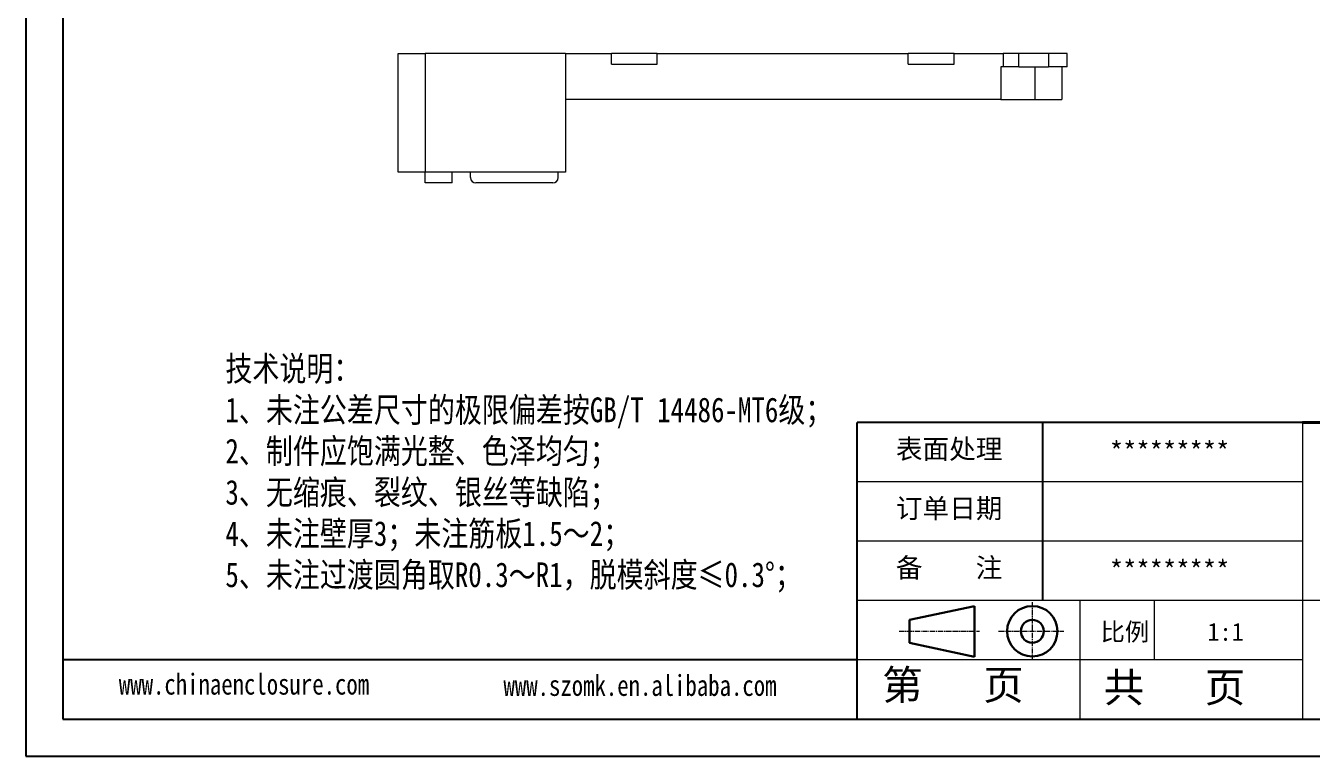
# Model space of a CAD drawing. Header units: inches. Extents: x 1800 to 3196, y 326 to 616.
# Drawn here: x 1800.4 to 2038.9, y 326.9 to 462.4 of the extents above; entities that cross this region are included whole.
import ezdxf

# ---------------------------------------------------------------- set-up
doc = ezdxf.new("R2010")
doc.units = ezdxf.units.IN
doc.header["$LTSCALE"] = 0.05
doc.linetypes.add('CENTER2', pattern=[28.575, 19.05, -3.175, 3.175, -3.175])
doc.layers.add('文字', color=81, linetype='Continuous')
for name, color, linetype, lineweight in [('粗实线', 7, 'Continuous', 30), ('细实线', 3, 'Continuous', 9), ('细点划线', 2, 'CENTER2', 9)]:
    doc.layers.add(name, color=color, linetype=linetype, lineweight=lineweight)
doc.styles.get("Standard").update_dxf_attribs({"font": 'txt', "bigfont": 'gbcbig.shx'})
doc.styles.add('宋体', font='', dxfattribs={"width": 0.8, "height": 3.5})
doc.styles.get('宋体').set_extended_font_data('SimSun')

msp = doc.modelspace()

# ---------------------------------------------------------------- linework, layer by layer
for p, q in [((1800.421, 615.855), (1800.421, 326.907)), ((1807.301, 608.975), (1807.301, 333.787)), ((2037.083, 388.825), (1954.526, 388.825)), ((1954.526, 333.787), (1954.526, 388.825)), ((1988.925, 355.802), (1988.925, 388.825)), ((1954.526, 344.795), (1807.301, 344.795)), ((1807.301, 333.787), (2202.196, 333.787)), ((1800.421, 326.907), (2209.076, 326.907))]:
    msp.add_line(p, q)
at = {"color": 7, "linetype": 'Continuous', "lineweight": 15}
for p, q in [((1869.481, 435.232), (1869.481, 457.232)), ((1869.481, 457.232), (1874.481, 457.232)), ((1874.481, 457.232), (1874.481, 435.232)), ((1900.481, 457.232), (1874.481, 457.232)), ((1900.481, 457.232), (1900.481, 435.232)), ((1900.481, 457.232), (1908.981, 457.232)), ((1908.981, 455.232), (1908.981, 457.232)), ((1917.481, 457.232), (1908.981, 457.232)), ((1917.481, 455.232), (1917.481, 457.232)), ((1917.481, 457.232), (1963.981, 457.232)), ((1963.981, 455.232), (1963.981, 457.232)), ((1972.481, 457.232), (1963.981, 457.232)), ((1972.481, 455.232), (1972.481, 457.232)), ((1972.481, 457.232), (1981.581, 457.232)), ((1981.581, 457.232), (1981.581, 454.732)), ((1984.481, 457.232), (1981.581, 457.232)), ((1984.481, 454.732), (1984.481, 457.232)), ((1989.981, 457.232), (1984.481, 457.232)), ((1989.981, 457.232), (1989.981, 454.732)), ((1993.481, 457.232), (1989.981, 457.232)), ((1993.481, 454.732), (1993.481, 457.232)), ((1908.981, 455.232), (1917.481, 455.232)), ((1963.981, 455.232), (1972.481, 455.232)), ((1981.181, 454.732), (1981.181, 448.732)), ((1981.581, 454.732), (1981.181, 454.732)), ((1984.481, 454.732), (1981.581, 454.732)), ((1984.481, 454.732), (1989.981, 454.732)), ((1987.481, 454.732), (1987.481, 448.732)), ((1993.481, 454.732), (1989.981, 454.732)), ((1992.481, 454.732), (1992.481, 448.732)), ((1981.181, 448.732), (1900.481, 448.732)), ((1981.181, 448.732), (1987.481, 448.732)), ((1987.481, 448.732), (1992.481, 448.732)), ((1874.481, 435.232), (1869.481, 435.232)), ((1900.481, 435.232), (1874.481, 435.232)), ((1874.481, 433.232), (1874.481, 435.232)), ((1879.481, 433.232), (1879.481, 435.232)), ((1882.848, 434.214), (1882.83, 435.232)), ((1899.115, 434.214), (1899.132, 435.232)), ((1879.481, 433.232), (1874.481, 433.232)), ((1898.115, 433.232), (1883.848, 433.232))]:
    msp.add_line(p, q, dxfattribs=at)
for centre, start, end in [((1883.848, 434.232), 181, 270), ((1898.115, 434.232), 270, 359)]:
    msp.add_arc(centre, 1, start, end, dxfattribs=at)
at = {"layer": '粗实线', "color": 7, "lineweight": 40}
msp.add_line((2202.196, 388.825), (2037.083, 388.825), dxfattribs=at)
at = {"layer": '粗实线', "color": 7}
for p, q in [((1976.281, 354.772), (1964.254, 352.223)), ((1976.281, 354.772), (1976.281, 345.346)), ((1964.254, 352.223), (1964.254, 347.97)), ((1964.254, 347.97), (1976.281, 345.346))]:
    msp.add_line(p, q, dxfattribs=at)
for radius in [4.676, 2.127]:
    msp.add_circle((1986.986, 350.096), radius, dxfattribs=at)
at = {"layer": '细实线', "color": 7}
for p, q in [((2037.083, 388.825), (2037.083, 333.787)), ((2037.083, 377.817), (1954.526, 377.817)), ((2037.083, 366.81), (1954.526, 366.81)), ((2202.196, 355.802), (1954.526, 355.802)), ((1995.805, 355.802), (1995.805, 333.787)), ((2009.564, 355.802), (2009.564, 344.795)), ((2037.083, 344.795), (1954.526, 344.795))]:
    msp.add_line(p, q, dxfattribs=at)
at = {"layer": '细点划线', "color": 7}
for p, q in [((1986.986, 355.479), (1986.986, 344.795)), ((1962.336, 350.096), (1977.203, 350.096)), ((1980.732, 350.096), (1992.818, 350.096))]:
    msp.add_line(p, q, dxfattribs=at)

# ---------------------------------------------------------------- texts
at = {"char_height": 3.62001, "width": 2057.43538, "attachment_point": 1}
for s, insert in [('{\\fSimHei|b0|i0|c134|p49;表面处理}', (1961.705, 385.701)), ('{\\fSimHei|b0|i0|c134|p49;*********}', (2001.354, 385.235)), ('{\\fSimHei|b0|i0|c134|p49;订单日期}', (1961.705, 374.693)), ('{\\fSimHei|b0|i0|c134|p49;备    注}', (1961.705, 363.686)), ('{\\fSimHei|b0|i0|c134|p49;*********}', (2001.354, 363.22))]:
    msp.add_mtext(s, dxfattribs=dict(at, insert=insert))
at = {"layer": '文字', "color": 0, "attachment_point": 1, "style": '宋体'}
for s, insert, char_height, width in [('{\\H1.111x;技术说明：\\P1、未注公差尺寸的极限偏差按GB/T 14486-MT6级；\\P2、制件应饱满光整、色泽均匀；\\P3、无缩痕、裂纹、银丝等缺陷；\\P4、未注壁厚3；未注筋板1.5～2；\\P5、未注过渡圆角取R0.3～R1，脱模斜度≤0.3%%D；}', (1837.427, 401.092), 4.12782, 129.18532), ('www.chinaenclosure.com', (1817.685, 342.223), 3.87465, 68.0739), ('www.szomk.en.alibaba.com', (1888.97, 341.983), 3.87465, 68.0739)]:
    msp.add_mtext(s, dxfattribs=dict(at, insert=insert, char_height=char_height, width=width))
at = {"layer": '细实线', "color": 7, "attachment_point": 1}
for s, insert, char_height, width in [('{\\fSimSun|b0|i0|c134|p54;比例}', (1999.657, 351.633), 3.30226, 14.49589), ('{\\fSimSun|b0|i0|c134|p54;1:1}', (2019.437, 351.633), 3.30226, 14.49589), ('{\\fSimSun|b0|i0|c134|p54;第   页}', (1959.158, 342.903), 5.50377, 41.27824), ('{\\fSimSun|b0|i0|c134|p54; 共   页}', (1996.478, 342.435), 5.50377, 41.27824)]:
    msp.add_mtext(s, dxfattribs=dict(at, insert=insert, char_height=char_height, width=width))

doc.saveas('drawing.dxf')
